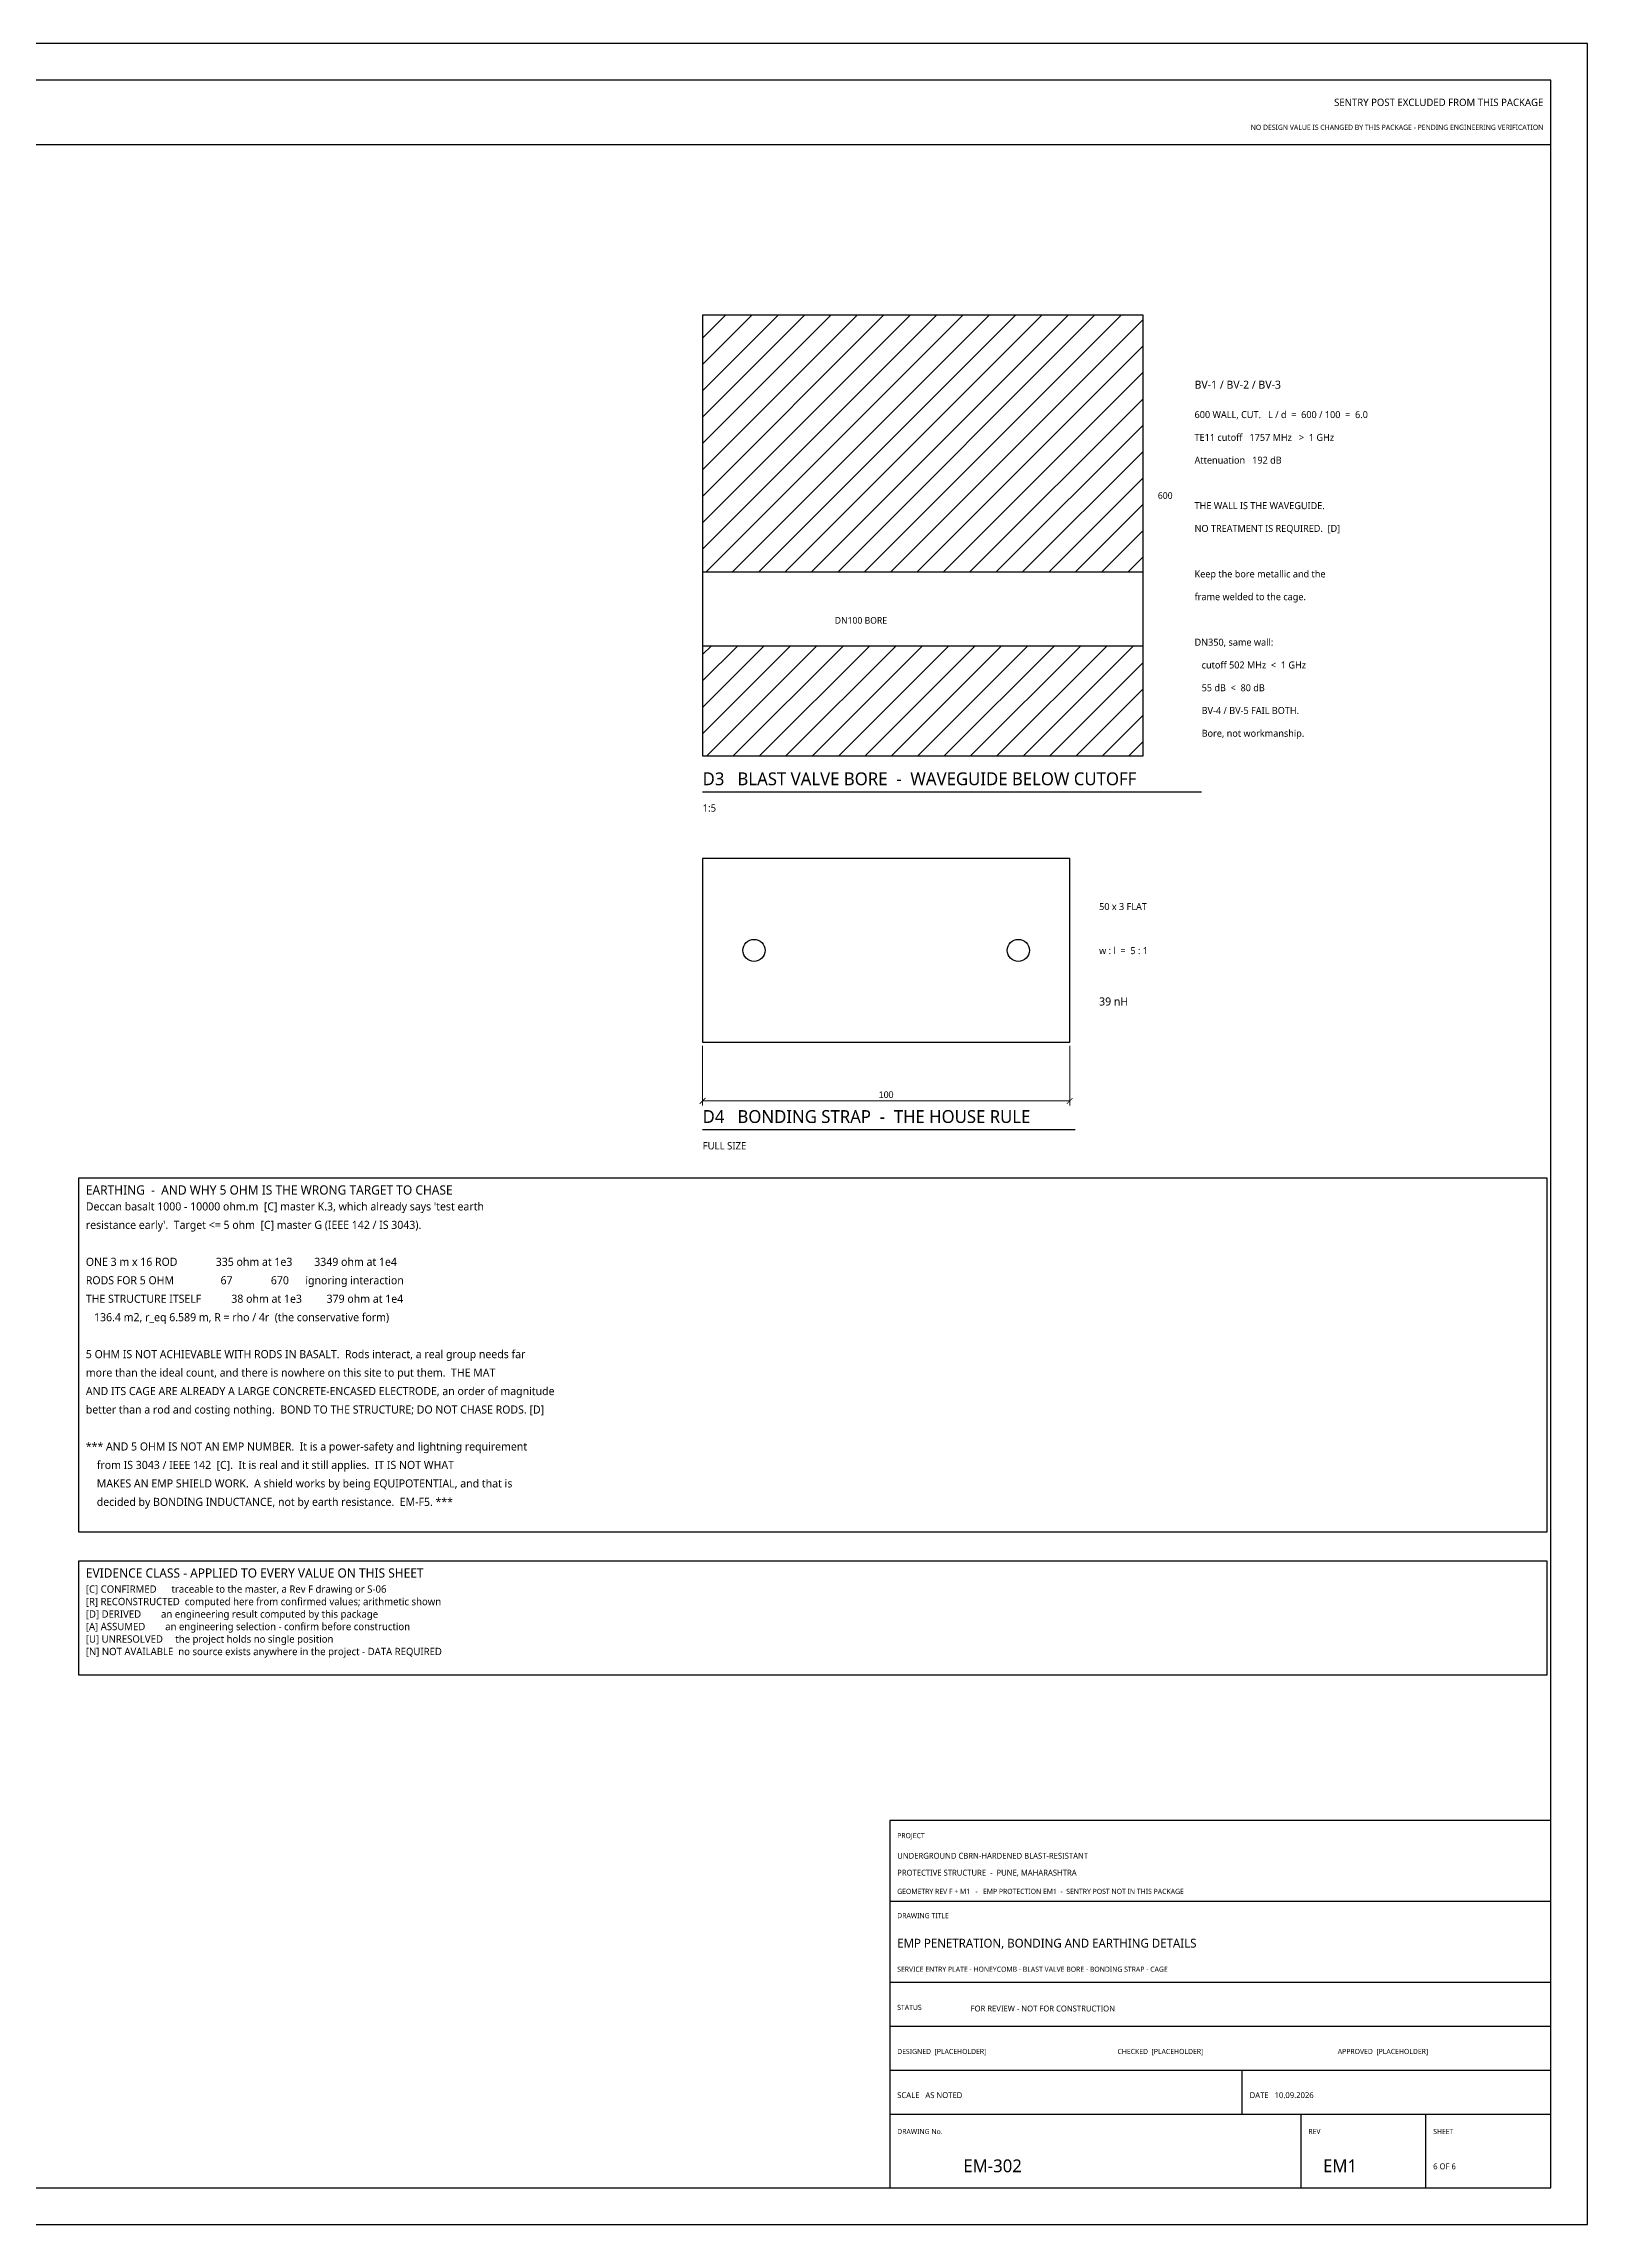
# Model space of a CAD drawing. Header units: millimetres. Extents: x 0 to 841, y 0 to 594.
# Drawn here: x 420 to 841, y 0 to 594 of the extents above; entities that cross this region are included whole.
import ezdxf
from ezdxf.enums import TextEntityAlignment as Align

# ---------------------------------------------------------------- set-up
doc = ezdxf.new("R2010")
doc.units = ezdxf.units.MM
for name, color, linetype in [('E-BOND', 6, 'Continuous'), ('E-PENET', 5, 'Continuous'), ('M-DIM', 4, 'Continuous'), ('M-FLAG', 1, 'Continuous'), ('M-STRUCT', 7, 'Continuous'), ('M-TEXT', 7, 'Continuous'), ('M-TITLE', 7, 'Continuous'), ('S-DIM', 4, 'Continuous'), ('S-HATCH', 8, 'Continuous'), ('S-NOTE', 7, 'Continuous'), ('S-TEXT', 7, 'Continuous'), ('S-TITLE', 7, 'Continuous')]:
    doc.layers.add(name, color=color, linetype=linetype)
doc.styles.add('OpenSans', font='OpenSans-Regular.ttf')
doc.dimstyles.new('SC-DIM', dxfattribs={"dimtxt": 1.8, "dimasz": 1.6, "dimexe": 1.2, "dimexo": 1, "dimgap": 0.8, "dimtad": 1, "dimdec": 0, "dimblk": 'ARCHTICK', "dimcen": 2.5, "dimclrd": 4, "dimclre": 4, "dimclrt": 4, "dimazin": 3, "dimtfac": 1, "dimtmove": 0, "dimatfit": 3, "dimlwd": 13, "dimlwe": 13})

# ---------------------------------------------------------------- blocks, each defined once
blk = doc.blocks.new('_ARCHTICK')
at = {"color": 0, "linetype": 'BYBLOCK', "const_width": 0.15}
blk.add_lwpolyline([(-0.5, -0.5), (0.5, 0.5)], dxfattribs=at)

msp = doc.modelspace()

# ---------------------------------------------------------------- hatches: boundary and pattern name
at = {"layer": 'S-HATCH'}
h = msp.add_hatch(dxfattribs=at)
h.set_pattern_fill('ANSI31', scale=1.6)
h.paths.add_polyline_path([(600, 450), (720, 450), (720, 520), (600, 520)])
h = msp.add_hatch(dxfattribs=at)
h.set_pattern_fill('ANSI31', scale=1.6)
h.paths.add_polyline_path([(600, 400), (720, 400), (720, 430), (600, 430)])

# ---------------------------------------------------------------- linework, layer by layer
at = {"layer": 'E-BOND'}
msp.add_lwpolyline([(600, 322), (700, 322), (700, 372), (600, 372)], close=True, dxfattribs=at)
for centre in [(614, 347), (686, 347)]:
    msp.add_circle(centre, 3, dxfattribs=at)
at = {"layer": 'E-PENET'}
msp.add_lwpolyline([(600, 430), (720, 430), (720, 450), (600, 450)], close=True, dxfattribs=at)
at = {"layer": 'M-STRUCT'}
msp.add_lwpolyline([(600, 400), (720, 400), (720, 520), (600, 520)], close=True, dxfattribs=at)
at = {"layer": 'M-TITLE'}
for p, q in [((10, 566.5), (831, 566.5)), ((651, 88), (831, 88)), ((651, 66), (831, 66)), ((651, 54), (831, 54)), ((651, 42), (831, 42)), ((747, 30), (747, 42)), ((651, 30), (831, 30)), ((763, 10), (763, 30)), ((797, 10), (797, 30))]:
    msp.add_line(p, q, dxfattribs=at)
msp.add_lwpolyline([(651, 10), (831, 10), (831, 110), (651, 110)], close=True, dxfattribs=at)
at = {"layer": 'S-TITLE'}
for p, q in [((600, 390.2), (735.87, 390.2)), ((600, 298.2), (701.45, 298.2))]:
    msp.add_line(p, q, dxfattribs=at)
for points in [[(0, 0), (841, 0), (841, 594), (0, 594)], [(10, 10), (831, 10), (831, 584), (10, 584)], [(430, 188.68), (830, 188.68), (830, 285), (430, 285)], [(430, 149.65), (830, 149.65), (830, 180.68), (430, 180.68)]]:
    msp.add_lwpolyline(points, close=True, dxfattribs=at)

# ---------------------------------------------------------------- texts
at = {"layer": 'E-BOND', "style": 'OpenSans'}
msp.add_text('39 nH', height=2.2, dxfattribs=at).set_placement((708, 332))
at = {"layer": 'E-PENET', "style": 'OpenSans'}
for s, height, p in [('BV-1 / BV-2 / BV-3', 2.2, (734, 500)), ('DN100 BORE', 1.8, (636, 436))]:
    msp.add_text(s, height=height, dxfattribs=at).set_placement(p)
at = {"layer": 'M-DIM', "style": 'OpenSans'}
for s, p in [('50 x 3 FLAT', (708, 358)), ('w : l  =  5 : 1', (708, 346))]:
    msp.add_text(s, height=1.9, dxfattribs=at).set_placement(p)
at = {"layer": 'M-FLAG', "style": 'OpenSans'}
for s, height, p in [('SENTRY POST EXCLUDED FROM THIS PACKAGE', 2, (829, 577)), ('NO DESIGN VALUE IS CHANGED BY THIS PACKAGE - PENDING ENGINEERING VERIFICATION', 1.4, (829, 570.5))]:
    msp.add_text(s, height=height, dxfattribs=at).set_placement(p, align=Align.RIGHT)
msp.add_text('FOR REVIEW - NOT FOR CONSTRUCTION', height=1.6, dxfattribs=at).set_placement((673, 58))
at = {"layer": 'M-TEXT', "style": 'OpenSans'}
for s, height, p in [('600 WALL, CUT.   L / d  =  600 / 100  =  6.0', 1.9, (734, 492)), ('TE11 cutoff   1757 MHz   >  1 GHz', 1.9, (734, 485.8)), ('Attenuation   192 dB', 1.9, (734, 479.6)), ('600', 1.8, (724, 470)), ('THE WALL IS THE WAVEGUIDE.', 1.9, (734, 467.2)), ('NO TREATMENT IS REQUIRED.  [D]', 1.9, (734, 461)), ('Keep the bore metallic and the', 1.9, (734, 448.6)), ('frame welded to the cage.', 1.9, (734, 442.4)), ('DN350, same wall:', 1.9, (734, 430)), ('   cutoff 502 MHz  <  1 GHz', 1.9, (734, 423.8)), ('   55 dB  <  80 dB', 1.9, (734, 417.6)), ('   BV-4 / BV-5 FAIL BOTH.', 1.9, (734, 411.4)), ('   Bore, not workmanship.', 1.9, (734, 405.2))]:
    msp.add_text(s, height=height, dxfattribs=at).set_placement(p)
at = {"layer": 'M-TITLE', "style": 'OpenSans'}
for s, height, p in [('PROJECT', 1.4, (653, 105.2)), ('UNDERGROUND CBRN-HARDENED BLAST-RESISTANT', 1.6, (653, 99.6)), ('PROTECTIVE STRUCTURE  -  PUNE, MAHARASHTRA', 1.6, (653, 95)), ('GEOMETRY REV F + M1   -   EMP PROTECTION EM1  -  SENTRY POST NOT IN THIS PACKAGE', 1.4, (653, 90)), ('DRAWING TITLE', 1.4, (653, 83.4)), ('EMP PENETRATION, BONDING AND EARTHING DETAILS', 2.4, (653, 75.4)), ('SERVICE ENTRY PLATE - HONEYCOMB - BLAST VALVE BORE - BONDING STRAP - CAGE ', 1.4, (653, 68.8)), ('STATUS', 1.4, (653, 58.4)), ('DESIGNED  [PLACEHOLDER]', 1.4, (653, 46.4)), ('CHECKED  [PLACEHOLDER]', 1.4, (713, 46.4)), ('APPROVED  [PLACEHOLDER]', 1.4, (773, 46.4)), ('SCALE   AS NOTED', 1.6, (653, 34.4)), ('DATE   10.09.2026', 1.6, (749, 34.4)), ('DRAWING No.', 1.4, (653, 24.6)), ('REV', 1.4, (765, 24.6)), ('SHEET', 1.4, (799, 24.6)), ('EM-302', 3.5, (671, 14.2)), ('EM1', 3.5, (769, 14.2)), ('6 OF 6', 1.6, (799, 15))]:
    msp.add_text(s, height=height, dxfattribs=at).set_placement(p)
at = {"layer": 'S-NOTE', "style": 'OpenSans'}
for s, height, p in [("resistance early'.  Target <= 5 ohm  [C] master G (IEEE 142 / IS 3043).", 2.2, (432, 271.15)), ("Deccan basalt 1000 - 10000 ohm.m  [C] master K.3, which already says 'test earth", 2.2, (432, 276.18)), ('ONE 3 m x 16 ROD              335 ohm at 1e3        3349 ohm at 1e4', 2.2, (432, 261.09)), ('RODS FOR 5 OHM                 67              670      ignoring interaction', 2.2, (432, 256.06)), ('THE STRUCTURE ITSELF           38 ohm at 1e3         379 ohm at 1e4', 2.2, (432, 251.03)), ('   136.4 m2, r_eq 6.589 m, R = rho / 4r  (the conservative form)', 2.2, (432, 246)), ('5 OHM IS NOT ACHIEVABLE WITH RODS IN BASALT.  Rods interact, a real group needs far', 2.2, (432, 235.94)), ('more than the ideal count, and there is nowhere on this site to put them.  THE MAT', 2.2, (432, 230.91)), ('AND ITS CAGE ARE ALREADY A LARGE CONCRETE-ENCASED ELECTRODE, an order of magnitude', 2.2, (432, 225.88)), ('better than a rod and costing nothing.  BOND TO THE STRUCTURE; DO NOT CHASE RODS. [D]', 2.2, (432, 220.85)), ('*** AND 5 OHM IS NOT AN EMP NUMBER.  It is a power-safety and lightning requirement', 2.2, (432, 210.79)), ('    from IS 3043 / IEEE 142  [C].  It is real and it still applies.  IT IS NOT WHAT', 2.2, (432, 205.76)), ('    MAKES AN EMP SHIELD WORK.  A shield works by being EQUIPOTENTIAL, and that is', 2.2, (432, 200.73)), ('    decided by BONDING INDUCTANCE, not by earth resistance.  EM-F5. ***', 2.2, (432, 195.7)), ('[C] CONFIRMED      traceable to the master, a Rev F drawing or S-06', 2, (432, 172.05)), ('[R] RECONSTRUCTED  computed here from confirmed values; arithmetic shown', 2, (432, 168.65)), ('[D] DERIVED        an engineering result computed by this package', 2, (432, 165.25)), ('[A] ASSUMED        an engineering selection - confirm before construction', 2, (432, 161.85)), ('[U] UNRESOLVED     the project holds no single position', 2, (432, 158.45)), ('[N] NOT AVAILABLE  no source exists anywhere in the project - DATA REQUIRED', 2, (432, 155.05))]:
    msp.add_text(s, height=height, dxfattribs=at).set_placement(p)
at = {"layer": 'S-TEXT', "style": 'OpenSans'}
for s, p in [('1:5', (600, 384.8)), ('FULL SIZE', (600, 292.8))]:
    msp.add_text(s, height=2, dxfattribs=at).set_placement(p)
at = {"layer": 'S-TITLE', "style": 'OpenSans'}
for s, height, p in [('D3   BLAST VALVE BORE  -  WAVEGUIDE BELOW CUTOFF', 3.5, (600, 392)), ('D4   BONDING STRAP  -  THE HOUSE RULE', 3.5, (600, 300)), ('EARTHING  -  AND WHY 5 OHM IS THE WRONG TARGET TO CHASE', 2.5, (432, 280.5)), ('EVIDENCE CLASS - APPLIED TO EVERY VALUE ON THIS SHEET', 2.5, (432, 176.18))]:
    msp.add_text(s, height=height, dxfattribs=at).set_placement(p)

# ---------------------------------------------------------------- dimensions: what is measured, and where the dimension line sits
at = {"layer": 'S-DIM'}
msp.add_linear_dim(base=(600, 306), p1=(600, 322), p2=(700, 322), dimstyle='SC-DIM', override={"dimlfac": 1}, dxfattribs=at).render()

doc.saveas('drawing.dxf')
